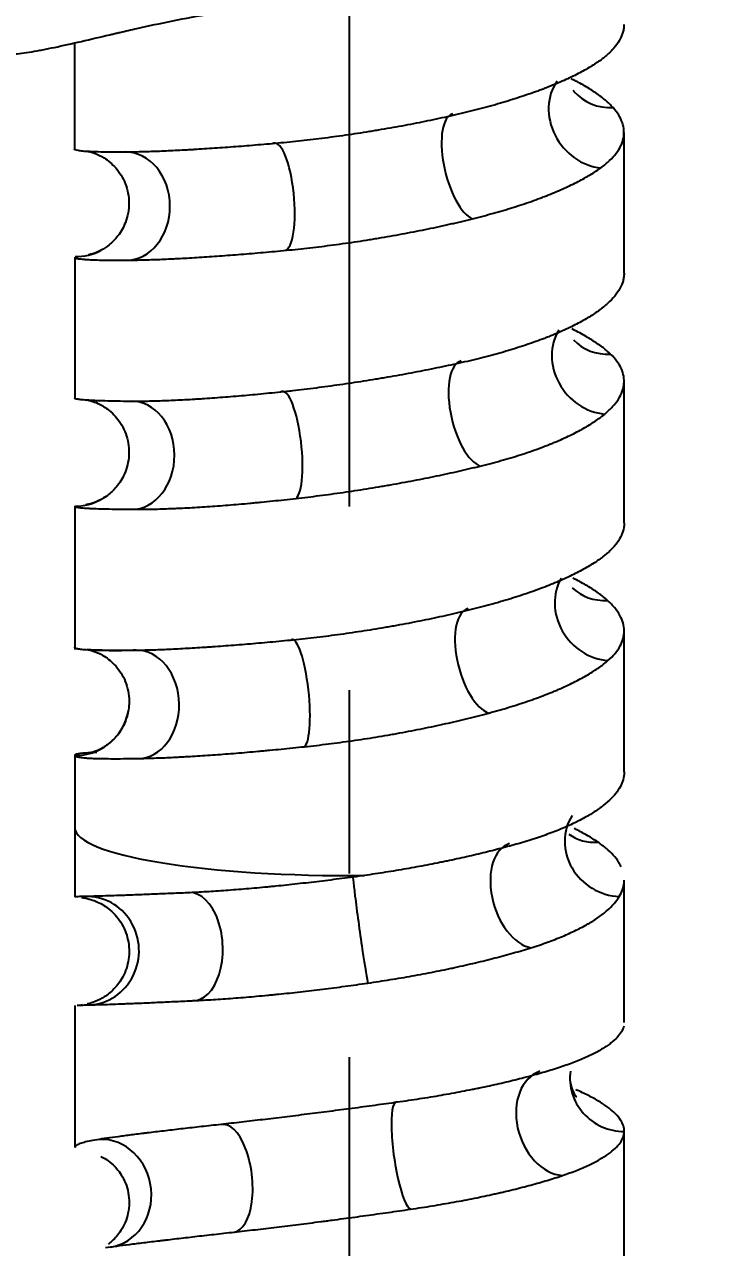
# Model space of a CAD drawing. Header units: millimetres. Extents: x 6110 to 6704, y -2661 to -1821.
# Drawn here: x 6335.76 to 6340.6, y -2234.75 to -2226.29 of the extents above; entities that cross this region are included whole.
import ezdxf

# ---------------------------------------------------------------- set-up
doc = ezdxf.new("R2010")
doc.units = ezdxf.units.MM
doc.header["$LTSCALE"] = 0.1
doc.linetypes.add('CENTERX2', pattern=[101.6, 63.5, -12.7, 12.7, -12.7])
doc.linetypes.add('HIDDEN2', pattern=[4.7625, 3.175, -1.5875])
doc.layers.add('1', color=4, linetype='HIDDEN2', lineweight=13)
doc.layers.add('DIM', color=3, linetype='Continuous', lineweight=9)
doc.layers.add('CENTER', color=1, linetype='CENTERX2')
doc.styles.get("Standard").update_dxf_attribs({"font": 'arial.ttf'})
doc.dimstyles.new('ISO-25', dxfattribs={"dimtxt": 2.5, "dimasz": 2.5, "dimexe": 1.25, "dimexo": 0.625, "dimtad": 1, "dimlfac": 5, "dimtxsty": 'Standard', "dimcen": 2.5, "dimadec": 0, "dimazin": 0, "dimtfac": 1, "dimtmove": 0, "dimatfit": 3, "dimfxl": 0, "dimarcsym": 0})

# ---------------------------------------------------------------- blocks, each defined once
blk = doc.blocks.new('*D85')
at = {"layer": 'Defpoints', "color": 0}
for p in [(6324.4599, -2027.3782), (6392.6916, -2027.3782), (6311.704, -2532.5418)]:
    blk.add_point(p, dxfattribs=at)
at = {"layer": 'DIM', "color": 0, "lineweight": -2}
for p, q in [((6325.0849, -2027.3782), (6393.9416, -2027.3782)), ((6392.6916, -2527.5418), (6392.6916, -2032.3782)), ((6312.329, -2532.5418), (6393.9416, -2532.5418))]:
    blk.add_line(p, q, dxfattribs=at)
at = {"layer": 'DIM', "color": 0}
for points in [[(6391.8583, -2032.3782), (6393.5249, -2032.3782), (6392.6916, -2027.3782)], [(6391.8583, -2527.5418), (6393.5249, -2527.5418), (6392.6916, -2532.5418)]]:
    blk.add_solid(points, dxfattribs=at)
at = {"layer": 'DIM', "color": 0, "insert": (6389.0618, -2279.96), "char_height": 5, "attachment_point": 5, "rotation": 90}
blk.add_mtext('2020,7', dxfattribs=at)
blk = doc.blocks.new('*D93')
at = {"layer": 'Defpoints', "color": 0}
for p in [(6325.0849, -2027.3782), (6402.037, -2595.9805), (6423.8203, -2595.9805)]:
    blk.add_point(p, dxfattribs=at)
at = {"layer": 'DIM', "color": 0, "lineweight": -2}
for p, q in [((6325.7099, -2027.3782), (6425.0703, -2027.3782)), ((6423.8203, -2032.3782), (6423.8203, -2590.9805)), ((6402.662, -2595.9805), (6425.0703, -2595.9805))]:
    blk.add_line(p, q, dxfattribs=at)
at = {"layer": 'DIM', "color": 0}
for points in [[(6422.9869, -2032.3782), (6424.6536, -2032.3782), (6423.8203, -2027.3782)], [(6422.9869, -2590.9805), (6424.6536, -2590.9805), (6423.8203, -2595.9805)]]:
    blk.add_solid(points, dxfattribs=at)
at = {"layer": 'DIM', "color": 0, "insert": (6420.1905, -2311.6794), "char_height": 5, "attachment_point": 5, "rotation": 90}
blk.add_mtext('2274,4', dxfattribs=at)

msp = doc.modelspace()

# ---------------------------------------------------------------- hatches: boundary and pattern name
at = {"layer": 'DIM'}
h = msp.add_hatch(dxfattribs=at)
h.set_pattern_fill('ANSI31', color=2)
edge = h.paths.add_edge_path()
edge.add_line((6619.6172, -2595.9805), (6619.6172, -1962.2056))
edge.add_line((6634.6172, -1966.1101), (6619.6172, -1966.1101))
edge.add_line((6634.6172, -2610.9805), (6634.6172, -1966.1101))
edge.add_line((6634.6172, -2610.9805), (6184.4567, -2610.9805))
edge.add_line((6619.6172, -2595.9805), (6184.4567, -2595.9805))
edge.add_line((6184.4567, -2610.9805), (6184.4567, -2595.9805))

# ---------------------------------------------------------------- linework, layer by layer
at = {"layer": '1', "color": 7, "linetype": 'Continuous', "lineweight": -3}
for p, q in [((6336.1104, -2226.4181), (6336.1107, -2227.1562)), ((6339.911, -2228.0135), (6339.9107, -2227.0397)), ((6336.111, -2227.9016), (6336.1114, -2228.8779)), ((6339.9117, -2229.7401), (6339.9113, -2228.7598)), ((6336.3284, -2229.5563), (6336.3361, -2229.5507)), ((6336.1117, -2229.6246), (6336.1121, -2230.615)), ((6339.9124, -2231.4612), (6339.912, -2230.4869)), ((6336.1124, -2231.3479), (6336.1126, -2231.8492))]:
    msp.add_line(p, q, dxfattribs=at)
for centre, major_axis, ratio, start_param, end_param in [((6339.7293, -2226.9259), (0.2114, -0.3097), 0.860218, 3.448759, 5.675164), ((6339.8491, -2226.5118), (0.2922, 0.2351), 0.917941, 3.141787, 3.174195), ((6339.8491, -2226.5118), (0.2922, 0.2351), 0.917941, 3.174195, 4.036878), ((6338.8144, -2227.2752), (0.0877, -0.3646), 0.386284, 3.149372, 6.02677), ((6337.5265, -2227.4861), (0.0343, -0.3734), 0.271508, 0.144654, 3.285867), ((6336.463, -2227.5495), (0.002, -0.375), 0.819195, 0.098813, 3.236288), ((6336.1168, -2227.5238), (-0.1773, 0.3304), 0.996391, 2.638423, 3.143915), ((6339.7566, -2228.63), (0.2289, -0.297), 0.870079, 3.445549, 5.619048), ((6339.8323, -2228.2154), (0.272, 0.2582), 0.912667, 3.142135, 3.958664), ((6338.8721, -2228.9845), (0.0866, -0.3649), 0.418445, 3.150397, 6.025091), ((6337.5888, -2229.2031), (0.0406, -0.3728), 0.241119, 0.146682, 3.284483), ((6336.5019, -2229.2726), (-0.0032, -0.375), 0.799322, 0.113266, 3.253717), ((6336.1133, -2229.249), (-0.2152, 0.3071), 0.998739, 2.525925, 3.141108), ((6339.781, -2230.334), (0.2356, -0.2917), 0.885513, 3.458866, 5.596271), ((6339.8142, -2229.9191), (0.2618, 0.2685), 0.899029, 3.142016, 3.917957), ((6338.9287, -2230.6937), (0.0947, -0.3628), 0.445633, 3.150947, 6.009477), ((6337.6521, -2230.9195), (0.038, -0.3731), 0.20883, 0.151417, 3.292248), ((6336.5416, -2230.9954), (0.0061, -0.375), 0.779178, 0.099345, 3.237915), ((6336.1129, -2230.9743), (-0.3657, 0.083), 0.999136, 1.793134, 3.09412), ((6336.1129, -2230.9743), (-0.3657, 0.083), 0.999136, 3.094121, 3.199015), ((6339.8665, -2231.9667), (0.3059, -0.2169), 0.926864, 3.187226, 5.325786), ((6338.0126, -2231.8485), (-1.9, -0.0008), 0.173642, 6.28317, 7.907955), ((6339.2291, -2232.3153), (0.1079, -0.3591), 0.606653, 3.154175, 5.979419), ((6339.7515, -2231.5894), (0.2213, 0.3027), 0.868891, 3.140916, 3.778353), ((6338.0881, -2232.555), (0.0522, -0.3714), 0.017658, 2.973508, 6.127461), ((6336.9158, -2232.6699), (0.0173, -0.3746), 0.585806, 0.089057, 3.244347), ((6336.1976, -2232.6978), (0.0068, -0.3749), 0.956089, 0.024398, 3.167106), ((6339.4495, -2233.8865), (0.1156, -0.3567), 0.732485, 3.165487, 5.988831), ((6339.9113, -2233.584), (0.3712, -0.053), 0.971056, 3.140555, 4.85428), ((6338.3884, -2234.1154), (0.0533, -0.3712), 0.184384, 3.018881, 6.175116), ((6337.17, -2234.2713), (0.0414, -0.3727), 0.44947, 0.018344, 3.17173), ((6336.3041, -2234.3764), (0.053, -0.3712), 0.898948, 0.006637, 3.049171)]:
    msp.add_ellipse(centre, major_axis=major_axis, ratio=ratio, start_param=start_param, end_param=end_param, dxfattribs=at)
for points, knots in [([(6335.6442, -2226.4998), (6335.6487, -2226.4998), (6335.6533, -2226.4996), (6335.693, -2226.4981), (6335.7332, -2226.4939), (6335.8013, -2226.4839), (6335.8253, -2226.4799), (6335.8569, -2226.4742), (6335.8633, -2226.473), (6335.8763, -2226.4706), (6335.8829, -2226.4693), (6335.9028, -2226.4655), (6335.9164, -2226.4628), (6335.9855, -2226.4487), (6336.045, -2226.4355), (6336.1724, -2226.4064), (6336.2402, -2226.3904), (6336.3305, -2226.3693), (6336.358, -2226.3629), (6336.3861, -2226.3563), (6336.405, -2226.3519), (6336.4145, -2226.3497), (6336.4623, -2226.3387), (6336.5012, -2226.3298), (6336.6205, -2226.3031), (6336.7031, -2226.2853), (6336.8748, -2226.2506), (6336.9639, -2226.2338), (6337.0798, -2226.2142), (6337.1149, -2226.2085), (6337.1505, -2226.2029), (6337.1744, -2226.1992), (6337.1863, -2226.1974), (6337.2463, -2226.1884), (6337.2947, -2226.1817), (6337.4411, -2226.1632), (6337.5403, -2226.1528), (6337.6918, -2226.141), (6337.7427, -2226.1377), (6337.8197, -2226.1337), (6337.8455, -2226.1325), (6337.8844, -2226.131), (6337.8974, -2226.1305), (6337.9233, -2226.1297), (6337.9362, -2226.1294), (6338.0526, -2226.1265), (6338.1552, -2226.1268), (6338.3588, -2226.1328), (6338.4598, -2226.1385), (6338.5726, -2226.1476), (6338.5851, -2226.1487), (6338.6101, -2226.1509), (6338.6226, -2226.152), (6338.6599, -2226.1555), (6338.6847, -2226.1579), (6338.7585, -2226.1657), (6338.8071, -2226.1714), (6338.8552, -2226.1775)], [0, 0, 0, 0, 0.010278, 0.010278, 0.08641, 0.08641, 0.124477, 0.124477, 0.133993, 0.133993, 0.14351, 0.14351, 0.162543, 0.162543, 0.238675, 0.238675, 0.314808, 0.314808, 0.333841, 0.343357, 0.343357, 0.352874, 0.352874, 0.39094, 0.39094, 0.467073, 0.467073, 0.543205, 0.543205, 0.562238, 0.571755, 0.571755, 0.581271, 0.581271, 0.619338, 0.619338, 0.69547, 0.69547, 0.733536, 0.733536, 0.752569, 0.752569, 0.762086, 0.762086, 0.771603, 0.771603, 0.847735, 0.847735, 0.923868, 0.923868, 0.933384, 0.933384, 0.942901, 0.942901, 0.961934, 0.961934, 1, 1, 1, 1]), ([(6339.9104, -2226.2931), (6339.9104, -2226.2996), (6339.91, -2226.3062), (6339.9084, -2226.3216), (6339.9069, -2226.3305), (6339.9038, -2226.3437), (6339.9026, -2226.3481), (6339.8999, -2226.357), (6339.8984, -2226.3614), (6339.8901, -2226.3835), (6339.8812, -2226.4009), (6339.8588, -2226.4354), (6339.8318, -2226.4695), (6339.7958, -2226.5027), (6339.7654, -2226.5273), (6339.7547, -2226.5355), (6339.7377, -2226.5477), (6339.7319, -2226.5517), (6339.72, -2226.5597), (6339.7139, -2226.5638), (6339.7077, -2226.5677)], [0, 0, 0, 0, 0.069724, 0.069724, 0.162752, 0.162752, 0.209265, 0.209265, 0.255779, 0.255779, 0.441834, 0.441834, 0.62789, 0.813945, 0.813945, 0.906972, 0.906972, 0.953486, 0.953486, 1, 1, 1, 1]), ([(6339.7077, -2226.5677), (6339.6827, -2226.5838), (6339.6556, -2226.5997), (6339.5977, -2226.6312), (6339.5359, -2226.6624), (6339.4665, -2226.693), (6339.4116, -2226.7157), (6339.3834, -2226.7271), (6339.3541, -2226.7383), (6339.3344, -2226.7458), (6339.3244, -2226.7495), (6339.2739, -2226.768), (6339.2321, -2226.7825), (6339.1458, -2226.8106), (6339.0569, -2226.8381), (6338.9627, -2226.8642), (6338.8899, -2226.8832), (6338.8653, -2226.8894), (6338.8155, -2226.9017), (6338.7902, -2226.9078), (6338.7646, -2226.9137)], [0, 0, 0, 0, 0.125, 0.125, 0.25, 0.375, 0.375, 0.4375, 0.46875, 0.46875, 0.5, 0.5, 0.625, 0.625, 0.75, 0.875, 0.875, 0.9375, 0.9375, 1, 1, 1, 1]), ([(6339.8348, -2226.8681), (6339.8194, -2226.8509), (6339.8017, -2226.8338), (6339.7621, -2226.8001), (6339.7183, -2226.7667), (6339.6661, -2226.7339), (6339.6237, -2226.7095), (6339.6017, -2226.6974), (6339.5785, -2226.6854), (6339.5628, -2226.6774), (6339.5548, -2226.6734), (6339.5461, -2226.6691), (6339.5455, -2226.6689), (6339.545, -2226.6686)], [0, 0, 0, 0, 0.248926, 0.248926, 0.497853, 0.746779, 0.746779, 0.871242, 0.933474, 0.933474, 0.995706, 0.995706, 1, 1, 1, 1]), ([(6339.7506, -2227.284), (6339.7731, -2227.2677), (6339.7931, -2227.2512), (6339.8284, -2227.2178), (6339.8591, -2227.184), (6339.8805, -2227.1494), (6339.893, -2227.1231), (6339.8966, -2227.1143), (6339.9011, -2227.1011), (6339.9024, -2227.0966), (6339.9048, -2227.0877), (6339.9059, -2227.0833), (6339.9103, -2227.061), (6339.9114, -2227.0432), (6339.9089, -2227.0078), (6339.9016, -2226.9726), (6339.8849, -2226.9376), (6339.8635, -2226.9027), (6339.8504, -2226.8854), (6339.8348, -2226.8681)], [0, 0, 0, 0, 0.125, 0.125, 0.25, 0.375, 0.375, 0.4375, 0.4375, 0.46875, 0.46875, 0.5, 0.5, 0.625, 0.625, 0.75, 0.875, 0.875, 1, 1, 1, 1]), ([(6338.7646, -2226.9137), (6338.714, -2226.9255), (6338.6627, -2226.9369), (6338.559, -2226.959), (6338.4541, -2226.9803), (6338.3469, -2227.0002), (6338.2657, -2227.0145), (6338.2384, -2227.0192), (6338.1974, -2227.0261), (6338.1837, -2227.0284), (6338.1561, -2227.0328), (6338.1423, -2227.0351), (6338.0735, -2227.046), (6338.0187, -2227.0542), (6337.9094, -2227.0697), (6337.8006, -2227.0841), (6337.6925, -2227.0966), (6337.6118, -2227.1052), (6337.5849, -2227.1079), (6337.5313, -2227.1131), (6337.5045, -2227.1156), (6337.4779, -2227.1179)], [0, 0, 0, 0, 0.125, 0.125, 0.25, 0.375, 0.375, 0.4375, 0.4375, 0.46875, 0.46875, 0.5, 0.5, 0.625, 0.625, 0.75, 0.875, 0.875, 0.9375, 0.9375, 1, 1, 1, 1]), ([(6337.4779, -2227.1179), (6337.4247, -2227.1226), (6337.3724, -2227.127), (6337.27, -2227.1353), (6337.1695, -2227.143), (6337.0729, -2227.1497), (6337.002, -2227.1543), (6336.9786, -2227.1558), (6336.9439, -2227.1579), (6336.9325, -2227.1586), (6336.9097, -2227.1599), (6336.8535, -2227.1631), (6336.7569, -2227.168), (6336.638, -2227.1727), (6336.5652, -2227.1746), (6336.5219, -2227.1755), (6336.5133, -2227.1756), (6336.4964, -2227.1758), (6336.488, -2227.176), (6336.4633, -2227.1762), (6336.4473, -2227.1763), (6336.4319, -2227.1763)], [0, 0, 0, 0, 0.125, 0.125, 0.25, 0.375, 0.375, 0.4375, 0.4375, 0.46875, 0.46875, 0.5, 0.625, 0.75, 0.875, 0.875, 0.90625, 0.90625, 0.9375, 0.9375, 1, 1, 1, 1]), ([(6336.4319, -2227.1763), (6336.4015, -2227.1763), (6336.3448, -2227.1761), (6336.2962, -2227.1752), (6336.2683, -2227.1745), (6336.2629, -2227.1743), (6336.2522, -2227.174), (6336.247, -2227.1738), (6336.2319, -2227.1733), (6336.2224, -2227.1729), (6336.1957, -2227.1716), (6336.1647, -2227.1696), (6336.1429, -2227.167), (6336.1258, -2227.1641), (6336.1195, -2227.1626), (6336.1146, -2227.1604), (6336.1137, -2227.16), (6336.1124, -2227.1591), (6336.1118, -2227.1586), (6336.1109, -2227.1576), (6336.1107, -2227.157), (6336.1107, -2227.1564)], [0, 0, 0, 0, 0.146661, 0.293322, 0.293322, 0.329987, 0.329987, 0.366652, 0.366652, 0.439983, 0.439983, 0.586644, 0.733305, 0.733305, 0.879966, 0.879966, 0.916631, 0.916631, 0.953296, 0.953296, 1, 1, 1, 1]), ([(6336.1946, -2227.1686), (6336.1945, -2227.1686), (6336.1967, -2227.169), (6336.2109, -2227.1711), (6336.2549, -2227.1841), (6336.322, -2227.2164), (6336.4027, -2227.284), (6336.4691, -2227.3929), (6336.495, -2227.5278), (6336.4712, -2227.6561), (6336.4165, -2227.7542), (6336.3511, -2227.8192), (6336.3128, -2227.8449), (6336.2941, -2227.8542)], [0, 0, 0, 0, 0.046959, 0.139211, 0.205266, 0.278834, 0.380615, 0.49662, 0.619985, 0.743621, 0.841617, 0.924385, 1, 1, 1, 1]), ([(6338.8635, -2227.6365), (6338.9128, -2227.6242), (6338.9607, -2227.6115), (6339.0538, -2227.5855), (6339.144, -2227.5588), (6339.2288, -2227.5306), (6339.2903, -2227.509), (6339.3205, -2227.498), (6339.35, -2227.4868), (6339.3694, -2227.4793), (6339.379, -2227.4756), (6339.4265, -2227.4567), (6339.4624, -2227.4415), (6339.5305, -2227.4107), (6339.5948, -2227.3797), (6339.6513, -2227.3481), (6339.6908, -2227.3242), (6339.7035, -2227.3162), (6339.7278, -2227.3001), (6339.7395, -2227.2921), (6339.7506, -2227.284)], [0, 0, 0, 0, 0.125, 0.125, 0.25, 0.375, 0.375, 0.4375, 0.46875, 0.46875, 0.5, 0.5, 0.625, 0.625, 0.75, 0.875, 0.875, 0.9375, 0.9375, 1, 1, 1, 1]), ([(6337.5751, -2227.8543), (6337.6291, -2227.8492), (6337.6833, -2227.8434), (6337.7922, -2227.831), (6337.9015, -2227.8175), (6338.0116, -2227.8019), (6338.0945, -2227.7894), (6338.1222, -2227.7851), (6338.1638, -2227.7784), (6338.1776, -2227.7762), (6338.2053, -2227.7717), (6338.219, -2227.7694), (6338.2877, -2227.7578), (6338.3964, -2227.7384), (6338.556, -2227.7069), (6338.66, -2227.6843), (6338.7243, -2227.6697), (6338.7372, -2227.6668), (6338.7627, -2227.6608), (6338.7755, -2227.6578), (6338.8136, -2227.6488), (6338.8387, -2227.6427), (6338.8635, -2227.6365)], [0, 0, 0, 0, 0.125, 0.125, 0.25, 0.375, 0.375, 0.4375, 0.4375, 0.46875, 0.46875, 0.5, 0.5, 0.625, 0.75, 0.875, 0.875, 0.90625, 0.90625, 0.9375, 0.9375, 1, 1, 1, 1]), ([(6336.111, -2227.9021), (6336.111, -2227.903), (6336.1114, -2227.9039), (6336.1145, -2227.9067), (6336.1234, -2227.9104), (6336.1418, -2227.9134), (6336.1591, -2227.9154), (6336.1655, -2227.916), (6336.176, -2227.9169), (6336.1797, -2227.9172), (6336.1873, -2227.9178), (6336.1912, -2227.9181), (6336.2117, -2227.9193), (6336.2302, -2227.9202), (6336.2717, -2227.9216), (6336.3174, -2227.9226), (6336.3716, -2227.923), (6336.4156, -2227.923), (6336.4308, -2227.9229), (6336.4544, -2227.9228), (6336.4624, -2227.9227), (6336.4787, -2227.9226), (6336.4869, -2227.9225), (6336.4953, -2227.9225)], [0, 0, 0, 0, 0.059638, 0.059638, 0.193975, 0.328313, 0.328313, 0.395481, 0.395481, 0.429066, 0.429066, 0.46265, 0.46265, 0.596988, 0.596988, 0.731325, 0.865663, 0.865663, 0.932831, 0.932831, 0.966416, 0.966416, 1, 1, 1, 1]), ([(6336.2941, -2227.8542), (6336.2736, -2227.8639), (6336.2425, -2227.8778), (6336.2127, -2227.885), (6336.2062, -2227.886), (6336.2058, -2227.8861), (6336.2058, -2227.8861)], [0, 0, 0, 0, 0.315246, 0.583267, 0.946623, 1, 1, 1, 1]), ([(6336.4953, -2227.9225), (6336.5282, -2227.9221), (6336.5976, -2227.9208), (6336.6741, -2227.9182), (6336.7342, -2227.9157), (6336.7547, -2227.9148), (6336.7861, -2227.9134), (6336.7967, -2227.9128), (6336.818, -2227.9118), (6336.8288, -2227.9112), (6336.8828, -2227.9084), (6336.9717, -2227.9032), (6337.1122, -2227.8937), (6337.2107, -2227.8861), (6337.2864, -2227.88), (6337.3119, -2227.8779), (6337.3636, -2227.8736), (6337.3897, -2227.8713), (6337.4682, -2227.8644), (6337.5213, -2227.8595), (6337.5751, -2227.8543)], [0, 0, 0, 0, 0.125, 0.25, 0.25, 0.3125, 0.3125, 0.34375, 0.34375, 0.375, 0.375, 0.5, 0.625, 0.75, 0.75, 0.8125, 0.8125, 0.875, 0.875, 1, 1, 1, 1]), ([(6339.911, -2228.0132), (6339.911, -2228.0217), (6339.9104, -2228.0301), (6339.9087, -2228.043), (6339.908, -2228.0475), (6339.9062, -2228.0564), (6339.9051, -2228.0608), (6339.8991, -2228.0831), (6339.8919, -2228.1007), (6339.8729, -2228.1359), (6339.8493, -2228.1708), (6339.8164, -2228.2052), (6339.7883, -2228.2309), (6339.7783, -2228.2394), (6339.7625, -2228.2521), (6339.757, -2228.2564), (6339.7459, -2228.2648), (6339.7402, -2228.2691), (6339.7343, -2228.2733)], [0, 0, 0, 0, 0.096273, 0.096273, 0.14648, 0.14648, 0.196687, 0.196687, 0.397515, 0.397515, 0.598343, 0.799172, 0.799172, 0.899586, 0.899586, 0.949793, 0.949793, 1, 1, 1, 1]), ([(6339.7343, -2228.2733), (6339.711, -2228.29), (6339.6857, -2228.3065), (6339.6312, -2228.339), (6339.5729, -2228.3711), (6339.5068, -2228.4024), (6339.4543, -2228.4255), (6339.4274, -2228.437), (6339.3993, -2228.4484), (6339.3803, -2228.456), (6339.3707, -2228.4597), (6339.3221, -2228.4784), (6339.2818, -2228.493), (6339.1984, -2228.5212), (6339.1123, -2228.5485), (6339.0206, -2228.5742), (6338.9497, -2228.5928), (6338.9137, -2228.6019), (6338.8769, -2228.6108), (6338.8522, -2228.6167), (6338.8398, -2228.6196), (6338.8273, -2228.6225)], [0, 0, 0, 0, 0.125, 0.125, 0.25, 0.375, 0.375, 0.4375, 0.46875, 0.46875, 0.5, 0.5, 0.625, 0.625, 0.75, 0.875, 0.875, 0.9375, 0.96875, 0.96875, 1, 1, 1, 1]), ([(6339.818, -2228.5731), (6339.8007, -2228.5565), (6339.7813, -2228.54), (6339.7382, -2228.5072), (6339.6908, -2228.4746), (6339.635, -2228.4424), (6339.59, -2228.4184), (6339.5719, -2228.409), (6339.553, -2228.3998), (6339.5503, -2228.3984)], [0, 0, 0, 0, 0.279027, 0.279027, 0.558055, 0.837082, 0.837082, 0.976596, 1, 1, 1, 1]), ([(6339.7776, -2228.9867), (6339.798, -2228.9697), (6339.816, -2228.9527), (6339.8474, -2228.9184), (6339.8741, -2228.8838), (6339.8917, -2228.8489), (6339.9014, -2228.8225), (6339.904, -2228.8137), (6339.9071, -2228.8004), (6339.908, -2228.796), (6339.9094, -2228.7871), (6339.91, -2228.7827), (6339.9121, -2228.7605), (6339.9114, -2228.7429), (6339.9053, -2228.7081), (6339.8946, -2228.6736), (6339.8745, -2228.6397), (6339.8498, -2228.6061), (6339.8351, -2228.5895), (6339.818, -2228.5731)], [0, 0, 0, 0, 0.125, 0.125, 0.25, 0.375, 0.375, 0.4375, 0.4375, 0.46875, 0.46875, 0.5, 0.5, 0.625, 0.625, 0.75, 0.875, 0.875, 1, 1, 1, 1]), ([(6338.8273, -2228.6225), (6338.777, -2228.634), (6338.7261, -2228.6453), (6338.6228, -2228.6672), (6338.5183, -2228.6885), (6338.4111, -2228.7086), (6338.3297, -2228.7233), (6338.3024, -2228.7281), (6338.2612, -2228.7352), (6338.2475, -2228.7375), (6338.2198, -2228.7422), (6338.206, -2228.7445), (6338.137, -2228.7559), (6338.0819, -2228.7645), (6337.972, -2228.781), (6337.8623, -2228.7967), (6337.7531, -2228.8106), (6337.6714, -2228.8205), (6337.6442, -2228.8236), (6337.6035, -2228.8282), (6337.5899, -2228.8297), (6337.5628, -2228.8327), (6337.5493, -2228.8341), (6337.5358, -2228.8355)], [0, 0, 0, 0, 0.125, 0.125, 0.25, 0.375, 0.375, 0.4375, 0.4375, 0.46875, 0.46875, 0.5, 0.5, 0.625, 0.625, 0.75, 0.875, 0.875, 0.9375, 0.9375, 0.96875, 0.96875, 1, 1, 1, 1]), ([(6336.4716, -2228.8997), (6336.4393, -2228.8992), (6336.3788, -2228.8982), (6336.3263, -2228.8968), (6336.296, -2228.8958), (6336.2901, -2228.8956), (6336.2785, -2228.8952), (6336.2728, -2228.895), (6336.2563, -2228.8944), (6336.2459, -2228.8939), (6336.2163, -2228.8925), (6336.1817, -2228.8905), (6336.1562, -2228.8882), (6336.1354, -2228.8857), (6336.1273, -2228.8844), (6336.1201, -2228.8827), (6336.1188, -2228.8824), (6336.1166, -2228.8817), (6336.1136, -2228.8806), (6336.1121, -2228.8795), (6336.1115, -2228.8785), (6336.1114, -2228.8783), (6336.1114, -2228.878)], [0, 0, 0, 0, 0.139228, 0.278456, 0.278456, 0.313263, 0.313263, 0.34807, 0.34807, 0.417683, 0.417683, 0.556911, 0.696139, 0.696139, 0.835367, 0.835367, 0.870174, 0.870174, 0.904981, 0.974595, 0.974595, 1, 1, 1, 1]), ([(6336.1891, -2228.8879), (6336.189, -2228.8878), (6336.1934, -2228.8883), (6336.2222, -2228.8944), (6336.2747, -2228.9129), (6336.3484, -2228.9554), (6336.4269, -2229.0361), (6336.4823, -2229.1543), (6336.4928, -2229.2893), (6336.4583, -2229.4099), (6336.3972, -2229.4997), (6336.3518, -2229.54), (6336.3285, -2229.5561)], [0, 0, 0, 0, 0.098189, 0.174593, 0.237607, 0.323397, 0.435775, 0.560862, 0.691472, 0.815235, 0.914781, 1, 1, 1, 1]), ([(6337.5358, -2228.8355), (6337.4825, -2228.8411), (6337.4301, -2228.8463), (6337.3272, -2228.8561), (6337.2261, -2228.8651), (6337.1286, -2228.8728), (6337.0569, -2228.878), (6337.0333, -2228.8797), (6336.9981, -2228.882), (6336.9864, -2228.8828), (6336.9633, -2228.8843), (6336.906, -2228.8878), (6336.8074, -2228.8931), (6336.6854, -2228.8978), (6336.6103, -2228.8993), (6336.5563, -2228.8999), (6336.5388, -2228.9), (6336.513, -2228.9), (6336.5045, -2228.9), (6336.4879, -2228.8998), (6336.4796, -2228.8998), (6336.4716, -2228.8997)], [0, 0, 0, 0, 0.125, 0.125, 0.25, 0.375, 0.375, 0.4375, 0.4375, 0.46875, 0.46875, 0.5, 0.625, 0.75, 0.875, 0.875, 0.9375, 0.9375, 0.96875, 0.96875, 1, 1, 1, 1]), ([(6338.9168, -2229.3465), (6338.9658, -2229.3345), (6339.0132, -2229.3221), (6339.105, -2229.2963), (6339.1939, -2229.2697), (6339.277, -2229.2414), (6339.3371, -2229.2194), (6339.3666, -2229.2083), (6339.3952, -2229.197), (6339.4142, -2229.1893), (6339.4235, -2229.1855), (6339.4695, -2229.1663), (6339.5042, -2229.1507), (6339.5697, -2229.119), (6339.6312, -2229.0869), (6339.6848, -2229.054), (6339.7219, -2229.029), (6339.7338, -2229.0206), (6339.7508, -2229.0079), (6339.7564, -2229.0037), (6339.7672, -2228.9952), (6339.7724, -2228.9909), (6339.7776, -2228.9867)], [0, 0, 0, 0, 0.125, 0.125, 0.25, 0.375, 0.375, 0.4375, 0.46875, 0.46875, 0.5, 0.5, 0.625, 0.625, 0.75, 0.875, 0.875, 0.9375, 0.9375, 0.96875, 0.96875, 1, 1, 1, 1]), ([(6337.6422, -2229.5705), (6337.6962, -2229.5643), (6337.7504, -2229.5578), (6337.8589, -2229.5438), (6337.9677, -2229.5289), (6338.077, -2229.5123), (6338.1591, -2229.4991), (6338.1866, -2229.4947), (6338.2277, -2229.4878), (6338.2415, -2229.4854), (6338.2688, -2229.4807), (6338.2825, -2229.4783), (6338.3505, -2229.4664), (6338.4579, -2229.4467), (6338.6152, -2229.4152), (6338.7174, -2229.393), (6338.7931, -2229.3759), (6338.8181, -2229.3701), (6338.8554, -2229.3614), (6338.8678, -2229.3584), (6338.8924, -2229.3525), (6338.9047, -2229.3495), (6338.9168, -2229.3465)], [0, 0, 0, 0, 0.125, 0.125, 0.25, 0.375, 0.375, 0.4375, 0.4375, 0.46875, 0.46875, 0.5, 0.5, 0.625, 0.75, 0.875, 0.875, 0.9375, 0.9375, 0.96875, 0.96875, 1, 1, 1, 1]), ([(6336.3285, -2229.5561), (6336.3042, -2229.5717), (6336.2679, -2229.5924), (6336.2243, -2229.6069), (6336.1997, -2229.6127), (6336.1916, -2229.6139), (6336.1904, -2229.6141), (6336.1904, -2229.6141)], [0, 0, 0, 0, 0.266962, 0.454431, 0.639539, 0.891741, 1, 1, 1, 1]), ([(6336.5326, -2229.6454), (6336.5671, -2229.6456), (6336.6397, -2229.645), (6336.7193, -2229.6427), (6336.7713, -2229.6408), (6336.7819, -2229.6404), (6336.8031, -2229.6395), (6336.8139, -2229.639), (6336.8464, -2229.6375), (6336.8684, -2229.6364), (6336.9353, -2229.6329), (6337.0268, -2229.6273), (6337.1229, -2229.6202), (6337.2213, -2229.6123), (6337.2717, -2229.608), (6337.3361, -2229.6021), (6337.3491, -2229.6008), (6337.3752, -2229.5984), (6337.3883, -2229.5971), (6337.4277, -2229.5933), (6337.4541, -2229.5906), (6337.5339, -2229.5824), (6337.5877, -2229.5766), (6337.6422, -2229.5705)], [0, 0, 0, 0, 0.125, 0.25, 0.25, 0.28125, 0.28125, 0.3125, 0.3125, 0.375, 0.375, 0.5, 0.625, 0.625, 0.75, 0.75, 0.78125, 0.78125, 0.8125, 0.8125, 0.875, 0.875, 1, 1, 1, 1]), ([(6336.1119, -2229.6239), (6336.1111, -2229.6255), (6336.1128, -2229.627), (6336.1207, -2229.6299), (6336.1334, -2229.6326), (6336.1553, -2229.635), (6336.1753, -2229.6366), (6336.1825, -2229.6372), (6336.1943, -2229.6379), (6336.1983, -2229.6382), (6336.2068, -2229.6387), (6336.2111, -2229.6389), (6336.2336, -2229.6401), (6336.2538, -2229.6409), (6336.2983, -2229.6423), (6336.347, -2229.6436), (6336.4039, -2229.6444), (6336.4498, -2229.6449), (6336.4735, -2229.6451), (6336.4985, -2229.6453), (6336.5154, -2229.6454), (6336.524, -2229.6454), (6336.5326, -2229.6454)], [0, 0, 0, 0, 0.125, 0.125, 0.25, 0.375, 0.375, 0.4375, 0.4375, 0.46875, 0.46875, 0.5, 0.5, 0.625, 0.625, 0.75, 0.875, 0.875, 0.9375, 0.96875, 0.96875, 1, 1, 1, 1]), ([(6339.9117, -2229.7405), (6339.9117, -2229.7422), (6339.9117, -2229.744), (6339.9115, -2229.7501), (6339.9112, -2229.7545), (6339.9104, -2229.7634), (6339.9098, -2229.7678), (6339.9062, -2229.79), (6339.9009, -2229.8075), (6339.8857, -2229.8422), (6339.8659, -2229.8766), (6339.8369, -2229.9102), (6339.8116, -2229.9351), (6339.8027, -2229.9434), (6339.7883, -2229.9557), (6339.7833, -2229.9598), (6339.7732, -2229.968), (6339.7679, -2229.9721), (6339.7625, -2229.9761)], [0, 0, 0, 0, 0.021391, 0.021391, 0.075759, 0.075759, 0.130126, 0.130126, 0.347594, 0.347594, 0.565063, 0.782531, 0.782531, 0.891266, 0.891266, 0.945633, 0.945633, 1, 1, 1, 1]), ([(6339.7625, -2229.9761), (6339.7409, -2229.9924), (6339.7171, -2230.0086), (6339.6656, -2230.0408), (6339.61, -2230.0727), (6339.5465, -2230.1041), (6339.4958, -2230.1274), (6339.4697, -2230.1391), (6339.4424, -2230.1506), (6339.424, -2230.1583), (6339.4146, -2230.1622), (6339.3674, -2230.1813), (6339.3281, -2230.1962), (6339.2466, -2230.2253), (6339.1621, -2230.2538), (6339.0718, -2230.2809), (6339.0018, -2230.3008), (6338.9662, -2230.3105), (6338.9298, -2230.3201), (6338.9054, -2230.3265), (6338.8931, -2230.3296), (6338.8807, -2230.3327)], [0, 0, 0, 0, 0.125, 0.125, 0.25, 0.375, 0.375, 0.4375, 0.46875, 0.46875, 0.5, 0.5, 0.625, 0.625, 0.75, 0.875, 0.875, 0.9375, 0.96875, 0.96875, 1, 1, 1, 1]), ([(6339.7966, -2230.2756), (6339.7776, -2230.2586), (6339.7565, -2230.2418), (6339.7102, -2230.2086), (6339.6598, -2230.1757), (6339.6012, -2230.1435), (6339.5653, -2230.1253), (6339.5607, -2230.123), (6339.556, -2230.1207)], [0, 0, 0, 0, 0.317876, 0.317876, 0.635753, 0.953629, 0.953629, 1, 1, 1, 1]), ([(6338.8807, -2230.3327), (6338.8316, -2230.3451), (6338.7818, -2230.3571), (6338.6806, -2230.3804), (6338.578, -2230.4029), (6338.4725, -2230.424), (6338.3923, -2230.4393), (6338.3654, -2230.4442), (6338.3247, -2230.4516), (6338.3112, -2230.454), (6338.2839, -2230.4588), (6338.2702, -2230.4612), (6338.2018, -2230.4729), (6338.1472, -2230.4818), (6338.038, -2230.4985), (6337.929, -2230.5143), (6337.8201, -2230.528), (6337.7385, -2230.5375), (6337.7113, -2230.5406), (6337.657, -2230.5464), (6337.6298, -2230.5492), (6337.6028, -2230.5519)], [0, 0, 0, 0, 0.125, 0.125, 0.25, 0.375, 0.375, 0.4375, 0.4375, 0.46875, 0.46875, 0.5, 0.5, 0.625, 0.625, 0.75, 0.875, 0.875, 0.9375, 0.9375, 1, 1, 1, 1]), ([(6339.7993, -2230.6919), (6339.8182, -2230.6754), (6339.8347, -2230.6587), (6339.8629, -2230.625), (6339.8863, -2230.5909), (6339.9004, -2230.5562), (6339.9075, -2230.5299), (6339.9092, -2230.5211), (6339.911, -2230.5078), (6339.9114, -2230.5034), (6339.9119, -2230.4945), (6339.912, -2230.49), (6339.9119, -2230.4677), (6339.9093, -2230.45), (6339.8995, -2230.4147), (6339.885, -2230.3795), (6339.8611, -2230.3447), (6339.8396, -2230.3187), (6339.8319, -2230.31), (6339.8151, -2230.2928), (6339.8062, -2230.2842), (6339.7966, -2230.2756)], [0, 0, 0, 0, 0.125, 0.125, 0.25, 0.375, 0.375, 0.4375, 0.4375, 0.46875, 0.46875, 0.5, 0.5, 0.625, 0.625, 0.75, 0.875, 0.875, 0.9375, 0.9375, 1, 1, 1, 1]), ([(6336.5074, -2230.6227), (6336.4741, -2230.6231), (6336.4427, -2230.6233), (6336.3837, -2230.6234), (6336.3561, -2230.6233), (6336.324, -2230.6229), (6336.3177, -2230.6228), (6336.3054, -2230.6226), (6336.2874, -2230.6223), (6336.2706, -2230.6219), (6336.2388, -2230.6209), (6336.201, -2230.6193), (6336.1721, -2230.617), (6336.1477, -2230.6144), (6336.1378, -2230.6129), (6336.1283, -2230.6109), (6336.1265, -2230.6105), (6336.1233, -2230.6096), (6336.119, -2230.6083), (6336.116, -2230.6069), (6336.1117, -2230.604), (6336.1113, -2230.6019), (6336.1132, -2230.5997)], [0, 0, 0, 0, 0.125, 0.125, 0.25, 0.25, 0.28125, 0.28125, 0.3125, 0.375, 0.375, 0.5, 0.625, 0.625, 0.75, 0.75, 0.78125, 0.78125, 0.8125, 0.875, 0.875, 1, 1, 1, 1]), ([(6337.6028, -2230.5519), (6337.5485, -2230.5572), (6337.4952, -2230.5622), (6337.3902, -2230.5717), (6337.287, -2230.5806), (6337.1871, -2230.5884), (6337.1134, -2230.5939), (6337.0891, -2230.5956), (6337.053, -2230.5981), (6337.041, -2230.599), (6337.0172, -2230.6005), (6337.0054, -2230.6013), (6336.947, -2230.6051), (6336.8567, -2230.6105), (6336.7304, -2230.6166), (6336.6523, -2230.6194), (6336.6054, -2230.6207), (6336.5962, -2230.621), (6336.5778, -2230.6214), (6336.5687, -2230.6216), (6336.5418, -2230.6222), (6336.5244, -2230.6225), (6336.5074, -2230.6227)], [0, 0, 0, 0, 0.125, 0.125, 0.25, 0.375, 0.375, 0.4375, 0.4375, 0.46875, 0.46875, 0.5, 0.5, 0.625, 0.75, 0.875, 0.875, 0.90625, 0.90625, 0.9375, 0.9375, 1, 1, 1, 1]), ([(6336.5355, -2230.6205), (6336.4815, -2230.6213), (6336.3584, -2230.6225), (6336.2401, -2230.6198), (6336.1955, -2230.6158), (6336.2028, -2230.616), (6336.2439, -2230.6257), (6336.3121, -2230.6559), (6336.3923, -2230.7173), (6336.4629, -2230.8204), (6336.4931, -2230.9433), (6336.4863, -2231.0225), (6336.4786, -2231.0574)], [0, 0, 0, 0, 0.152865, 0.394209, 0.524364, 0.604704, 0.664702, 0.713204, 0.778424, 0.85517, 0.937424, 1, 1, 1, 1]), ([(6338.9762, -2231.0544), (6339.0238, -2231.0415), (6339.0699, -2231.0283), (6339.1589, -2231.0012), (6339.245, -2230.9735), (6339.325, -2230.9444), (6339.3828, -2230.922), (6339.4111, -2230.9107), (6339.4385, -2230.8992), (6339.4566, -2230.8915), (6339.4655, -2230.8876), (6339.5096, -2230.8682), (6339.5427, -2230.8526), (6339.605, -2230.8211), (6339.6632, -2230.7894), (6339.7134, -2230.7571), (6339.7479, -2230.7328), (6339.7589, -2230.7247), (6339.7799, -2230.7083), (6339.7899, -2230.7001), (6339.7993, -2230.6919)], [0, 0, 0, 0, 0.125, 0.125, 0.25, 0.375, 0.375, 0.4375, 0.46875, 0.46875, 0.5, 0.5, 0.625, 0.625, 0.75, 0.875, 0.875, 0.9375, 0.9375, 1, 1, 1, 1]), ([(6336.4786, -2231.0574), (6336.4665, -2231.1061), (6336.4346, -2231.1795), (6336.3604, -2231.2599), (6336.2944, -2231.3027), (6336.2451, -2231.323), (6336.2146, -2231.3313), (6336.2036, -2231.3332), (6336.202, -2231.3334), (6336.202, -2231.3334)], [0, 0, 0, 0, 0.236896, 0.405026, 0.549187, 0.668626, 0.780635, 0.922697, 1, 1, 1, 1]), ([(6337.7014, -2231.2871), (6337.7562, -2231.2813), (6337.8109, -2231.275), (6337.9206, -2231.2612), (6338.0303, -2231.2464), (6338.1402, -2231.2296), (6338.2227, -2231.2161), (6338.2502, -2231.2115), (6338.2915, -2231.2044), (6338.3052, -2231.202), (6338.3326, -2231.1971), (6338.3463, -2231.1946), (6338.4142, -2231.1822), (6338.5215, -2231.1616), (6338.6779, -2231.1283), (6338.7793, -2231.1045), (6338.8542, -2231.0861), (6338.8789, -2231.0799), (6338.9281, -2231.0673), (6338.9523, -2231.0609), (6338.9762, -2231.0544)], [0, 0, 0, 0, 0.125, 0.125, 0.25, 0.375, 0.375, 0.4375, 0.4375, 0.46875, 0.46875, 0.5, 0.5, 0.625, 0.75, 0.875, 0.875, 0.9375, 0.9375, 1, 1, 1, 1]), ([(6336.5766, -2231.3681), (6336.6123, -2231.3673), (6336.6871, -2231.3652), (6336.7688, -2231.3617), (6336.8221, -2231.359), (6336.8328, -2231.3584), (6336.8546, -2231.3573), (6336.8655, -2231.3567), (6336.8987, -2231.3549), (6336.9211, -2231.3535), (6336.989, -2231.3494), (6337.0818, -2231.3431), (6337.179, -2231.3357), (6337.2785, -2231.3276), (6337.3293, -2231.3233), (6337.3942, -2231.3174), (6337.4072, -2231.3162), (6337.4335, -2231.3138), (6337.4467, -2231.3126), (6337.4863, -2231.3088), (6337.5128, -2231.3063), (6337.5929, -2231.2984), (6337.6469, -2231.2929), (6337.7014, -2231.2871)], [0, 0, 0, 0, 0.125, 0.25, 0.25, 0.28125, 0.28125, 0.3125, 0.3125, 0.375, 0.375, 0.5, 0.625, 0.625, 0.75, 0.75, 0.78125, 0.78125, 0.8125, 0.8125, 0.875, 0.875, 1, 1, 1, 1]), ([(6336.2649, -2231.3277), (6336.2463, -2231.3283), (6336.2098, -2231.3297), (6336.1811, -2231.3318), (6336.1548, -2231.3344), (6336.1439, -2231.3358), (6336.1332, -2231.3378), (6336.1312, -2231.3383), (6336.1275, -2231.3391), (6336.1225, -2231.3404), (6336.1187, -2231.3418), (6336.1131, -2231.3447), (6336.1117, -2231.3468), (6336.1127, -2231.349)], [0, 0, 0, 0, 0.17816, 0.38362, 0.38362, 0.58908, 0.58908, 0.640445, 0.640445, 0.69181, 0.79454, 0.79454, 1, 1, 1, 1]), ([(6336.1127, -2231.349), (6336.1136, -2231.3513), (6336.1171, -2231.3534), (6336.1286, -2231.3572), (6336.1449, -2231.3607), (6336.1705, -2231.3635), (6336.1932, -2231.3652), (6336.2014, -2231.3658), (6336.2145, -2231.3665), (6336.219, -2231.3668), (6336.2284, -2231.3672), (6336.2332, -2231.3675), (6336.2581, -2231.3685), (6336.2801, -2231.3691), (6336.3283, -2231.3699), (6336.3805, -2231.3704), (6336.441, -2231.3701), (6336.4895, -2231.3695), (6336.5145, -2231.3692), (6336.5408, -2231.3688), (6336.5585, -2231.3684), (6336.5675, -2231.3683), (6336.5766, -2231.3681)], [0, 0, 0, 0, 0.125, 0.125, 0.25, 0.375, 0.375, 0.4375, 0.4375, 0.46875, 0.46875, 0.5, 0.5, 0.625, 0.625, 0.75, 0.875, 0.875, 0.9375, 0.96875, 0.96875, 1, 1, 1, 1]), ([(6339.9124, -2231.461), (6339.9124, -2231.4631), (6339.9124, -2231.4653), (6339.9118, -2231.4834), (6339.9068, -2231.5154), (6339.8875, -2231.563), (6339.8667, -2231.5944), (6339.8543, -2231.61)], [0, 0, 0, 0, 0.042068, 0.042068, 0.361379, 0.680689, 1, 1, 1, 1]), ([(6339.8543, -2231.61), (6339.8415, -2231.6261), (6339.8268, -2231.6419), (6339.7934, -2231.6733), (6339.7562, -2231.7044), (6339.7114, -2231.7348), (6339.6628, -2231.7648), (6339.6366, -2231.7797), (6339.6014, -2231.798), (6339.5942, -2231.8017), (6339.5796, -2231.809), (6339.5575, -2231.8198), (6339.5344, -2231.8305), (6339.4872, -2231.8515), (6339.4212, -2231.8787), (6339.3131, -2231.9174), (6339.2348, -2231.9418), (6339.1941, -2231.9536)], [0, 0, 0, 0, 0.125, 0.125, 0.25, 0.375, 0.375, 0.5, 0.5, 0.53125, 0.53125, 0.5625, 0.625, 0.625, 0.75, 0.875, 1, 1, 1, 1]), ([(6339.7299, -2231.9472), (6339.7081, -2231.9323), (6339.6847, -2231.9175), (6339.6344, -2231.8882), (6339.6033, -2231.8713), (6339.57, -2231.8545), (6339.5652, -2231.8522)], [0, 0, 0, 0, 0.462001, 0.462001, 0.924003, 1, 1, 1, 1]), ([(6339.1941, -2231.9536), (6339.1556, -2231.9648), (6339.0765, -2231.9867), (6338.9525, -2232.0184), (6338.8231, -2232.0489), (6338.7332, -2232.0684), (6338.6758, -2232.0803), (6338.6643, -2232.0827), (6338.6411, -2232.0874), (6338.6295, -2232.0897), (6338.5945, -2232.0967), (6338.5712, -2232.1012), (6338.5007, -2232.1147), (6338.4061, -2232.132), (6338.2619, -2232.156), (6338.1643, -2232.1708), (6338.1152, -2232.1779)], [0, 0, 0, 0, 0.125, 0.25, 0.375, 0.5, 0.5, 0.53125, 0.53125, 0.5625, 0.5625, 0.625, 0.625, 0.75, 0.875, 1, 1, 1, 1]), ([(6339.8912, -2232.1178), (6339.8898, -2232.1148), (6339.8883, -2232.1117), (6339.8826, -2232.1007), (6339.878, -2232.0928), (6339.8626, -2232.069), (6339.8383, -2232.0378), (6339.7907, -2231.9919), (6339.7514, -2231.962), (6339.7299, -2231.9472)], [0, 0, 0, 0, 0.051104, 0.051104, 0.186661, 0.186661, 0.457774, 0.728887, 1, 1, 1, 1]), ([(6338.0378, -2232.1887), (6337.9856, -2232.1958), (6337.9337, -2232.2026), (6337.8305, -2232.2155), (6337.7279, -2232.2279), (6337.6265, -2232.2391), (6337.5509, -2232.247), (6337.5132, -2232.2509), (6337.4757, -2232.2546), (6337.4507, -2232.257), (6337.4382, -2232.2582), (6337.3761, -2232.2641), (6337.3274, -2232.2684), (6337.2319, -2232.2763), (6337.1384, -2232.2836), (6337.0487, -2232.2893), (6336.9609, -2232.2944), (6336.918, -2232.2966), (6336.8761, -2232.2984)], [0, 0, 0, 0, 0.125, 0.125, 0.25, 0.375, 0.375, 0.4375, 0.46875, 0.46875, 0.5, 0.5, 0.625, 0.625, 0.75, 0.875, 0.875, 1, 1, 1, 1]), ([(6339.8783, -2232.3234), (6339.8878, -2232.3077), (6339.8954, -2232.2919), (6339.9065, -2232.2603), (6339.9113, -2232.2388), (6339.9126, -2232.2172), (6339.9127, -2232.2116)], [0, 0, 0, 0, 0.424493, 0.424493, 0.848986, 1, 1, 1, 1]), ([(6336.8761, -2232.2984), (6336.8341, -2232.3002), (6336.7531, -2232.3036), (6336.6405, -2232.3081), (6336.5714, -2232.3108), (6336.5219, -2232.3127), (6336.5058, -2232.3133), (6336.4822, -2232.3141), (6336.4744, -2232.3144), (6336.4591, -2232.315), (6336.4216, -2232.3163), (6336.3595, -2232.3184), (6336.2881, -2232.3207), (6336.2481, -2232.3217), (6336.221, -2232.3224), (6336.2124, -2232.3225), (6336.2003, -2232.3228), (6336.1964, -2232.3229), (6336.1889, -2232.323), (6336.1852, -2232.3231), (6336.1817, -2232.3231)], [0, 0, 0, 0, 0.125, 0.25, 0.375, 0.375, 0.4375, 0.4375, 0.46875, 0.46875, 0.5, 0.625, 0.75, 0.875, 0.875, 0.9375, 0.9375, 0.96875, 0.96875, 1, 1, 1, 1]), ([(6336.1817, -2232.3231), (6336.1674, -2232.3233), (6336.1433, -2232.3238), (6336.1204, -2232.3248), (6336.1139, -2232.3257), (6336.1128, -2232.3262), (6336.1127, -2232.3263), (6336.1127, -2232.3264)], [0, 0, 0, 0, 0.314448, 0.628895, 0.943343, 0.943343, 1, 1, 1, 1]), ([(6336.1593, -2232.3306), (6336.1575, -2232.3301), (6336.1631, -2232.3309), (6336.1827, -2232.3337), (6336.2141, -2232.3405), (6336.2721, -2232.3597), (6336.3545, -2232.4077), (6336.4363, -2232.4979), (6336.4873, -2232.622), (6336.4917, -2232.7564), (6336.4523, -2232.8747), (6336.389, -2232.9613), (6336.3211, -2233.017), (6336.2581, -2233.0493), (6336.2163, -2233.0624), (6336.1993, -2233.0665), (6336.1964, -2233.0671)], [0, 0, 0, 0, 0.072861, 0.110736, 0.143674, 0.191585, 0.2765, 0.3855, 0.496289, 0.611509, 0.720338, 0.807763, 0.8815, 0.943007, 0.989902, 1, 1, 1, 1]), ([(6339.2669, -2232.6776), (6339.3066, -2232.6652), (6339.3445, -2232.6525), (6339.4169, -2232.6264), (6339.486, -2232.5996), (6339.5484, -2232.5714), (6339.6075, -2232.5425), (6339.6354, -2232.5277), (6339.6681, -2232.5088), (6339.6745, -2232.505), (6339.6871, -2232.4973), (6339.7056, -2232.4859), (6339.7229, -2232.4743), (6339.756, -2232.4511), (6339.7961, -2232.4199), (6339.8282, -2232.3881), (6339.8563, -2232.356), (6339.8683, -2232.3398), (6339.8783, -2232.3234)], [0, 0, 0, 0, 0.125, 0.125, 0.25, 0.375, 0.375, 0.5, 0.5, 0.53125, 0.53125, 0.5625, 0.625, 0.625, 0.75, 0.875, 0.875, 1, 1, 1, 1]), ([(6338.1386, -2232.922), (6338.1908, -2232.9144), (6338.2424, -2232.9065), (6338.3448, -2232.8899), (6338.4462, -2232.8726), (6338.5457, -2232.8538), (6338.6197, -2232.8392), (6338.6565, -2232.8318), (6338.693, -2232.8242), (6338.7173, -2232.819), (6338.7294, -2232.8164), (6338.7898, -2232.8033), (6338.8369, -2232.7926), (6338.929, -2232.7708), (6339.0188, -2232.7486), (6339.1041, -2232.7254), (6339.1872, -2232.7018), (6339.2277, -2232.6898), (6339.2669, -2232.6776)], [0, 0, 0, 0, 0.125, 0.125, 0.25, 0.375, 0.375, 0.4375, 0.46875, 0.46875, 0.5, 0.5, 0.625, 0.625, 0.75, 0.875, 0.875, 1, 1, 1, 1]), ([(6336.9526, -2233.0422), (6336.9961, -2233.04), (6337.0851, -2233.035), (6337.2242, -2233.0252), (6337.3207, -2233.0171), (6337.3944, -2233.0105), (6337.4192, -2233.0082), (6337.4568, -2233.0047), (6337.4694, -2233.0034), (6337.4947, -2233.0009), (6337.5073, -2232.9997), (6337.5706, -2232.9933), (6337.6214, -2232.9878), (6337.7236, -2232.9763), (6337.8263, -2232.9642), (6337.9298, -2232.9508), (6338.0339, -2232.9369), (6338.0861, -2232.9296), (6338.1386, -2232.922)], [0, 0, 0, 0, 0.125, 0.25, 0.375, 0.375, 0.4375, 0.4375, 0.46875, 0.46875, 0.5, 0.5, 0.625, 0.625, 0.75, 0.875, 0.875, 1, 1, 1, 1]), ([(6336.2131, -2233.0724), (6336.2298, -2233.0721), (6336.2668, -2233.0712), (6336.3337, -2233.0691), (6336.3858, -2233.0672), (6336.4276, -2233.0657), (6336.4421, -2233.0651), (6336.4645, -2233.0642), (6336.4721, -2233.0639), (6336.4874, -2233.0633), (6336.5264, -2233.0617), (6336.6008, -2233.0586), (6336.7087, -2233.0538), (6336.7866, -2233.0501), (6336.8471, -2233.0473), (6336.878, -2233.0458), (6336.9097, -2233.0443), (6336.931, -2233.0432), (6336.9418, -2233.0427), (6336.9526, -2233.0422)], [0, 0, 0, 0, 0.125, 0.25, 0.375, 0.375, 0.4375, 0.4375, 0.46875, 0.46875, 0.5, 0.625, 0.75, 0.875, 0.875, 0.9375, 0.96875, 0.96875, 1, 1, 1, 1]), ([(6336.1272, -2233.0753), (6336.1298, -2233.0751), (6336.1402, -2233.0745), (6336.155, -2233.0739), (6336.1743, -2233.0733), (6336.1812, -2233.0732), (6336.1963, -2233.0728), (6336.2045, -2233.0726), (6336.2131, -2233.0724)], [0, 0, 0, 0, 0.167445, 0.583722, 0.583722, 0.791861, 0.791861, 1, 1, 1, 1]), ([(6336.1655, -2233.0727), (6336.1655, -2233.0727), (6336.1602, -2233.0733), (6336.1551, -2233.0738), (6336.154, -2233.0739), (6336.154, -2233.0739)], [0, 0, 0, 0, 0.000336, 0.744551, 1, 1, 1, 1]), ([(6339.9096, -2233.2196), (6339.9064, -2233.2326), (6339.9009, -2233.2456), (6339.8855, -2233.2714), (6339.8655, -2233.2973), (6339.8368, -2233.3232), (6339.8119, -2233.3426), (6339.803, -2233.349), (6339.7841, -2233.3619), (6339.7742, -2233.3684), (6339.7425, -2233.3878), (6339.7193, -2233.4005), (6339.6692, -2233.4255), (6339.6152, -2233.4502), (6339.5536, -2233.4742), (6339.5045, -2233.4919), (6339.4876, -2233.4977), (6339.453, -2233.5093), (6339.4351, -2233.5151), (6339.4168, -2233.5208)], [0, 0, 0, 0, 0.125, 0.125, 0.25, 0.375, 0.375, 0.4375, 0.4375, 0.5, 0.5, 0.625, 0.625, 0.75, 0.875, 0.875, 0.9375, 0.9375, 1, 1, 1, 1]), ([(6339.4168, -2233.5208), (6339.3814, -2233.5318), (6339.3447, -2233.5426), (6339.2687, -2233.5639), (6339.19, -2233.5849), (6339.1062, -2233.6051), (6339.0198, -2233.6251), (6338.9752, -2233.6349), (6338.9179, -2233.6469), (6338.9063, -2233.6493), (6338.8832, -2233.6541), (6338.8482, -2233.6611), (6338.8129, -2233.668), (6338.7418, -2233.6816), (6338.6456, -2233.6991), (6338.5466, -2233.7154), (6338.4463, -2233.731), (6338.3955, -2233.7386), (6338.3439, -2233.7458)], [0, 0, 0, 0, 0.125, 0.125, 0.25, 0.375, 0.375, 0.5, 0.5, 0.53125, 0.53125, 0.5625, 0.625, 0.625, 0.75, 0.875, 0.875, 1, 1, 1, 1]), ([(6339.5842, -2233.712), (6339.5838, -2233.7122), (6339.5699, -2233.6985), (6339.5382, -2233.6229), (6339.5374, -2233.5715)], [0, 0, 0, 0, 0.373202, 1, 1, 1, 1]), ([(6339.9128, -2233.9484), (6339.9131, -2233.9353), (6339.9111, -2233.9221), (6339.9025, -2233.8956), (6339.8893, -2233.8689), (6339.8672, -2233.8418), (6339.8472, -2233.8213), (6339.84, -2233.8145), (6339.8243, -2233.8007), (6339.816, -2233.7938), (6339.7891, -2233.773), (6339.7691, -2233.7593), (6339.7251, -2233.7319), (6339.677, -2233.7048), (6339.621, -2233.678), (6339.5864, -2233.6627), (6339.5817, -2233.6606), (6339.5769, -2233.6585)], [0, 0, 0, 0, 0.139765, 0.139765, 0.27953, 0.419295, 0.419295, 0.489177, 0.489177, 0.559059, 0.559059, 0.698824, 0.698824, 0.838589, 0.978354, 0.978354, 1, 1, 1, 1]), ([(6338.3439, -2233.7458), (6338.2917, -2233.7531), (6338.2395, -2233.7604), (6338.1351, -2233.7746), (6338.0307, -2233.7887), (6337.9263, -2233.8024), (6337.8218, -2233.8159), (6337.7695, -2233.8226), (6337.6912, -2233.8324), (6337.6652, -2233.8357), (6337.6136, -2233.842), (6337.588, -2233.8452), (6337.5117, -2233.8545), (6337.4114, -2233.8666), (6337.3139, -2233.8779), (6337.2177, -2233.8889), (6337.1703, -2233.8942), (6337.1236, -2233.8994)], [0, 0, 0, 0, 0.125, 0.125, 0.25, 0.375, 0.375, 0.5, 0.5, 0.5625, 0.5625, 0.625, 0.625, 0.75, 0.875, 0.875, 1, 1, 1, 1]), ([(6337.1236, -2233.8994), (6337.0771, -2233.9045), (6337.032, -2233.9095), (6336.9443, -2233.9194), (6336.8592, -2233.9291), (6336.7792, -2233.9384), (6336.7019, -2233.9476), (6336.6646, -2233.9521), (6336.6195, -2233.9576), (6336.6106, -2233.9587), (6336.5931, -2233.9609), (6336.567, -2233.9641), (6336.542, -2233.9672), (6336.4934, -2233.9734), (6336.4321, -2233.9814), (6336.3779, -2233.9887), (6336.3273, -2233.9958), (6336.3038, -2233.9992), (6336.2821, -2234.0024)], [0, 0, 0, 0, 0.125, 0.125, 0.25, 0.375, 0.375, 0.5, 0.5, 0.53125, 0.53125, 0.5625, 0.625, 0.625, 0.75, 0.875, 0.875, 1, 1, 1, 1]), ([(6339.4843, -2234.2525), (6339.5187, -2234.2409), (6339.551, -2234.2291), (6339.6116, -2234.2051), (6339.6683, -2234.1808), (6339.717, -2234.1558), (6339.7618, -2234.1304), (6339.7823, -2234.1176), (6339.819, -2234.0915), (6339.835, -2234.0785), (6339.8627, -2234.0524), (6339.8858, -2234.0264), (6339.9001, -2234.0004), (6339.9098, -2233.9744), (6339.9125, -2233.9614), (6339.9128, -2233.9484)], [0, 0, 0, 0, 0.125, 0.125, 0.25, 0.375, 0.375, 0.5, 0.5, 0.625, 0.625, 0.75, 0.875, 0.875, 1, 1, 1, 1]), ([(6336.2821, -2234.0024), (6336.2602, -2234.0057), (6336.2405, -2234.009), (6336.2054, -2234.0159), (6336.1744, -2234.023), (6336.1517, -2234.0305), (6336.1333, -2234.0382), (6336.1262, -2234.0421), (6336.12, -2234.0472), (6336.1189, -2234.0482), (6336.1169, -2234.0502), (6336.1145, -2234.0533), (6336.1132, -2234.0563), (6336.1129, -2234.0586), (6336.1129, -2234.0587), (6336.1129, -2234.0589)], [0, 0, 0, 0, 0.19857, 0.19857, 0.397141, 0.595711, 0.595711, 0.794282, 0.794282, 0.843924, 0.843924, 0.893567, 0.992852, 0.992852, 1, 1, 1, 1]), ([(6336.2925, -2234.1222), (6336.2966, -2234.122), (6336.3129, -2234.1311), (6336.3701, -2234.1676), (6336.4413, -2234.2474), (6336.4908, -2234.3711), (6336.4891, -2234.5128), (6336.4394, -2234.6315), (6336.3815, -2234.6969), (6336.3515, -2234.7206), (6336.3429, -2234.7268)], [0, 0, 0, 0, 0.12884, 0.242584, 0.372563, 0.524055, 0.681966, 0.827557, 0.94759, 1, 1, 1, 1]), ([(6338.434, -2234.4855), (6338.4857, -2234.4779), (6338.5365, -2234.4701), (6338.6366, -2234.4537), (6338.7349, -2234.4368), (6338.8299, -2234.4186), (6338.9232, -2234.3999), (6338.969, -2234.3902), (6339.0252, -2234.3777), (6339.0364, -2234.3752), (6339.0585, -2234.3702), (6339.0914, -2234.3626), (6339.1235, -2234.3549), (6339.1866, -2234.3395), (6339.2679, -2234.3185), (6339.3812, -2234.2861), (6339.4509, -2234.2638), (6339.4843, -2234.2525)], [0, 0, 0, 0, 0.125, 0.125, 0.25, 0.375, 0.375, 0.5, 0.5, 0.53125, 0.53125, 0.5625, 0.625, 0.625, 0.75, 0.875, 1, 1, 1, 1]), ([(6337.2144, -2234.6436), (6337.2621, -2234.6383), (6337.3104, -2234.6328), (6337.408, -2234.6215), (6337.5067, -2234.6097), (6337.6077, -2234.5973), (6337.7098, -2234.5845), (6337.7614, -2234.5779), (6337.8266, -2234.5695), (6337.8397, -2234.5678), (6337.8658, -2234.5643), (6337.9049, -2234.5592), (6337.944, -2234.554), (6338.022, -2234.5436), (6338.1257, -2234.5295), (6338.2288, -2234.515), (6338.3316, -2234.5004), (6338.3829, -2234.493), (6338.434, -2234.4855)], [0, 0, 0, 0, 0.125, 0.125, 0.25, 0.375, 0.375, 0.5, 0.5, 0.53125, 0.53125, 0.5625, 0.625, 0.625, 0.75, 0.875, 0.875, 1, 1, 1, 1]), ([(6336.3242, -2234.7506), (6336.3484, -2234.7472), (6336.3745, -2234.7437), (6336.43, -2234.7364), (6336.489, -2234.7289), (6336.5548, -2234.7206), (6336.624, -2234.7121), (6336.6603, -2234.7077), (6336.7079, -2234.702), (6336.7176, -2234.7009), (6336.737, -2234.6985), (6336.7663, -2234.695), (6336.7963, -2234.6915), (6336.8572, -2234.6843), (6336.9409, -2234.6746), (6337.0293, -2234.6645), (6337.1201, -2234.6542), (6337.1666, -2234.649), (6337.2144, -2234.6436)], [0, 0, 0, 0, 0.125, 0.125, 0.25, 0.375, 0.375, 0.5, 0.5, 0.53125, 0.53125, 0.5625, 0.625, 0.625, 0.75, 0.875, 0.875, 1, 1, 1, 1])]:
    msp.add_open_spline(points, degree=3, knots=knots, dxfattribs=at)
for points, degree in [([(6336.1126, -2231.8492), (6336.1127, -2232.3265)], 1), ([(6338.1152, -2232.1779), (6338.0895, -2232.1816), (6338.0637, -2232.1852), (6338.0378, -2232.1887)], 3), ([(6339.9128, -2233.1935), (6339.9126, -2232.2112)], 1), ([(6336.1128, -2233.0775), (6336.1127, -2234.0593)], 1), ([(6339.9125, -2234.9379), (6339.9127, -2233.9489)], 1)]:
    msp.add_open_spline(points, degree=degree, dxfattribs=at)
at = {"layer": 'CENTER'}
msp.add_line((6338.0093, -2152.1552), (6338.0093, -2433.1083), dxfattribs=at)

# ---------------------------------------------------------------- dimensions: what is measured, and where the dimension line sits
at = {"layer": 'DIM'}
for base, p1, p2, picture, middle in [((6392.6916, -2027.3782), (6311.704, -2532.5418), (6324.4599, -2027.3782), '*D85', (6389.0618, -2279.96)), ((6423.8203, -2595.9805), (6325.0849, -2027.3782), (6402.037, -2595.9805), '*D93', (6420.1905, -2311.6794))]:
    dim = msp.add_linear_dim(base=base, p1=p1, p2=p2, angle=90, dimstyle='ISO-25', override={"dimtxt": 5, "dimasz": 5, "dimdec": 1, "dimlfac": 4, "dimadec": 1, "dimtdec": 1, "dimfxl": 1.25, "dimtfill": 1}, dxfattribs=at)
    dim.commit()
    dim.dimension.update_dxf_attribs({"geometry": picture, "text_midpoint": middle})

doc.saveas('drawing.dxf')
